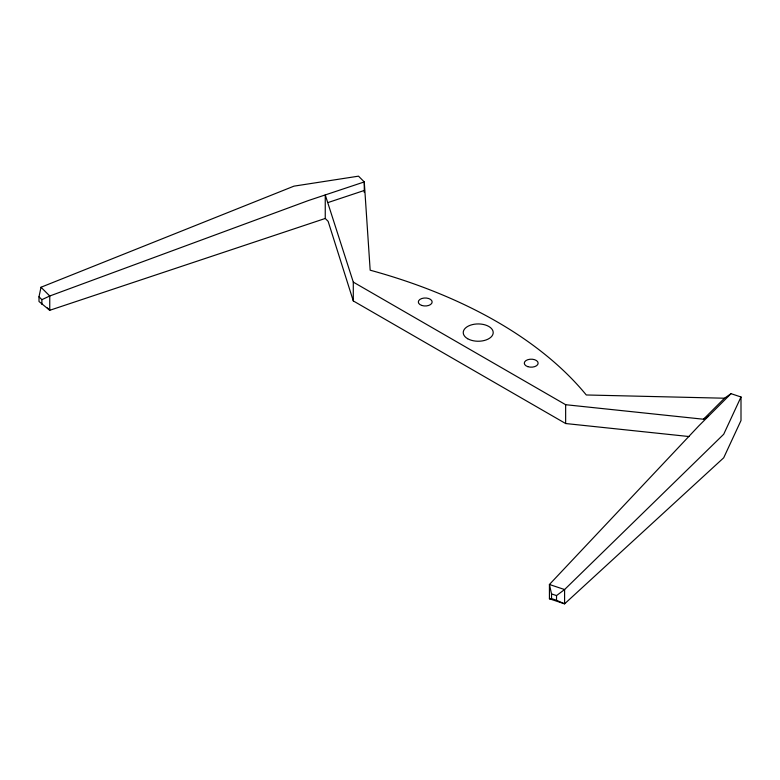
<?xml version="1.0" encoding="UTF-8"?>
<svg xmlns="http://www.w3.org/2000/svg" width="780" height="780" viewBox="0 0 780 780"><rect width="100%" height="100%" fill="white"/><g stroke="black" fill="none" stroke-linecap="round" stroke-linejoin="round"><path stroke-width="1.17" d="M688.984 436.537L565.646 423.53L353.291 300.934L328.136 221.345L325.25 218.468L49.754 310.294L39 301.49L39 296.78L40.999 287.245L293.962 186.147L358.507 176.163L364.27 181.925L370.168 270.192A453.59 261.875 0 0 1 586.277 394.973L724.513 398.219L731.016 393.666L741 396.991L741 420.527L723.703 457.792L564.593 603.837L549.432 598.786L549.432 584.483L698.743 425.938L731.016 393.666M741 396.991L723.703 434.255L564.593 589.543L556.53 595.579L556.53 600.288L564.593 603.837L564.593 589.543L549.432 584.483L551.538 593.911L551.538 598.621L556.53 600.288M325.25 218.468L325.25 194.932L353.291 282.106L565.646 404.703L703.492 419.231L724.513 398.219M703.492 419.231L708.484 416.188M41.886 304.375L41.886 299.666L49.754 296L308.373 200.557L364.27 181.925L364.27 192.514M328.136 202.517L364.533 190.388M549.432 598.786L551.538 598.621M551.538 593.911L556.53 595.579M40.999 287.245L49.754 296L49.754 310.294L47.365 307.905M39 296.78L41.886 299.666M565.646 404.703L565.646 423.53M353.291 282.106L353.291 300.934M467.62 338.705A14.986 8.658 0 0 0 492.697 334.825A14.986 8.658 0 0 0 474.337 324.226A14.986 8.658 0 0 0 467.62 338.705M527.748 366.639A6.913 3.997 0 0 0 538.132 363.178A6.913 3.997 0 0 0 527.748 359.716A6.913 3.997 0 0 0 527.748 366.639M421.775 305.448A6.913 3.997 0 0 0 432.149 301.987A6.913 3.997 0 0 0 421.775 298.526A6.913 3.997 0 0 0 421.775 305.448"/></g></svg>
